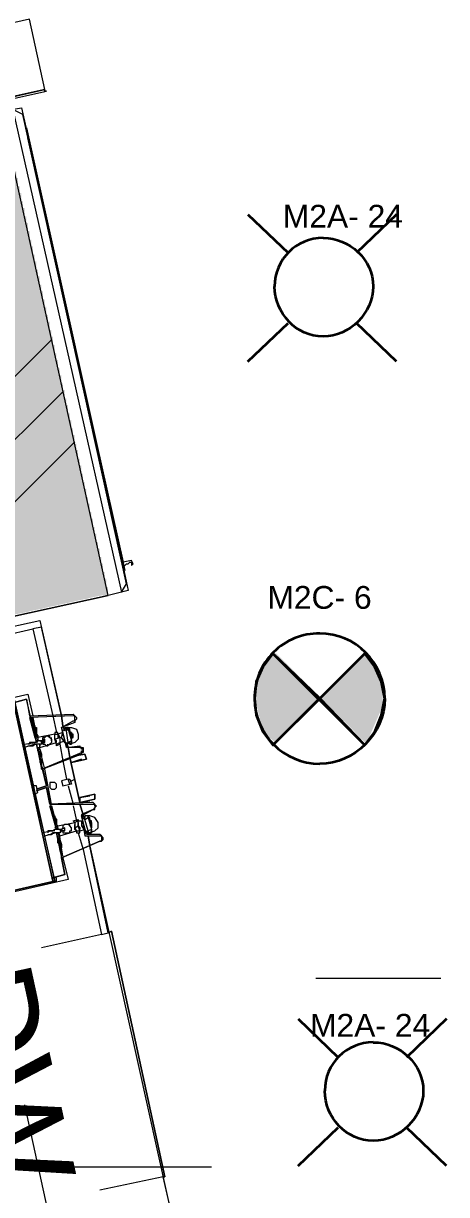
# Model space of a CAD drawing. Header units: millimetres. Extents: x 0.7 to 36.3, y 0.7 to 47.9.
# Drawn here: x 26.743 to 27.165, y 12.412 to 13.58 of the extents above; entities that cross this region are included whole.
import ezdxf

# ---------------------------------------------------------------- set-up
doc = ezdxf.new("R2010")
doc.units = ezdxf.units.MM
doc.header["$LTSCALE"] = 0.007
doc.layers.add('PDF2_Geometry', color=7, linetype='Continuous')
doc.layers.add('PDF_Text', color=7, linetype='Continuous')
for name, color, linetype, true_color in [('PDF2_Solid Fills', 7, 'Continuous', 0x7f7f7f), ('PDF_Geometry', 7, 'Continuous', 0x777777), ('PDF_Solid Fills', 7, 'Continuous', 0xffffff)]:
    doc.layers.add(name, color=color, linetype=linetype, true_color=true_color)
doc.styles.add('PDF Arial', font='arial.ttf')

msp = doc.modelspace()

# ---------------------------------------------------------------- hatches: boundary and pattern name
at = {"layer": 'PDF2_Solid Fills', "transparency": 33554559}
for points in [[(27.0386, 12.9083), (26.9952, 12.9516), (26.9919, 12.9516), (26.9752, 12.925), (26.9736, 12.9083), (26.9819, 12.8733), (26.9936, 12.8633)], [(27.1002, 12.9283), (27.0852, 12.9516), (27.0819, 12.9516), (27.0386, 12.9083), (27.0852, 12.8616), (27.1019, 12.9)]]:
    msp.add_hatch(color=256, dxfattribs=at).paths.add_polyline_path(points)
at = {"layer": 'PDF_Solid Fills', "transparency": 33554559}
msp.add_hatch(color=256, dxfattribs=at).paths.add_polyline_path([(26.8206, 13.0095), (26.8272, 13.0095), (26.8272, 13.0178), (26.8256, 13.0178), (26.8256, 13.0261), (26.8239, 13.0261), (26.8239, 13.0328), (26.8222, 13.0328), (26.8222, 13.0411), (26.8206, 13.0411), (26.8206, 13.0478), (26.8189, 13.0478), (26.8189, 13.0561), (26.8172, 13.0561), (26.8172, 13.0628), (26.8156, 13.0628), (26.8156, 13.0711), (26.8139, 13.0711), (26.8139, 13.0778), (26.8122, 13.0778), (26.8122, 13.0861), (26.8106, 13.0861), (26.8106, 13.0928), (26.8089, 13.0928), (26.8089, 13.1011), (26.8072, 13.1011), (26.8072, 13.1078), (26.8056, 13.1078), (26.8056, 13.1161), (26.8039, 13.1161), (26.8039, 13.1228), (26.8022, 13.1228), (26.8022, 13.1311), (26.8006, 13.1311), (26.8006, 13.1395), (26.7989, 13.1395), (26.7989, 13.1461), (26.7972, 13.1461), (26.7972, 13.1545), (26.7956, 13.1545), (26.7956, 13.1611), (26.7939, 13.1611), (26.7939, 13.1695), (26.7922, 13.1695), (26.7922, 13.1761), (26.7906, 13.1761), (26.7906, 13.1845), (26.7889, 13.1845), (26.7889, 13.1911), (26.7872, 13.1911), (26.7872, 13.1995), (26.7856, 13.1995), (26.7856, 13.2061), (26.7839, 13.2061), (26.7839, 13.2145), (26.7822, 13.2145), (26.7822, 13.2211), (26.7806, 13.2211), (26.7806, 13.2295), (26.7789, 13.2295), (26.7789, 13.2361), (26.7772, 13.2361), (26.7772, 13.2445), (26.7756, 13.2445), (26.7756, 13.2511), (26.7739, 13.2511), (26.7739, 13.2595), (26.7722, 13.2595), (26.7722, 13.2678), (26.7706, 13.2678), (26.7706, 13.2745), (26.7689, 13.2745), (26.7689, 13.2828), (26.7672, 13.2828), (26.7672, 13.2895), (26.7656, 13.2895), (26.7656, 13.2978), (26.7639, 13.2978), (26.7639, 13.3045), (26.7622, 13.3045), (26.7622, 13.3128), (26.7606, 13.3128), (26.7606, 13.3195), (26.7589, 13.3195), (26.7589, 13.3278), (26.7572, 13.3278), (26.7572, 13.3345), (26.7556, 13.3345), (26.7556, 13.3428), (26.7539, 13.3428), (26.7539, 13.3495), (26.7522, 13.3495), (26.7522, 13.3578), (26.7506, 13.3578), (26.7506, 13.3645), (26.7489, 13.3645), (26.7489, 13.3728), (26.7472, 13.3728), (26.7472, 13.3811), (26.7456, 13.3811), (26.7456, 13.3878), (26.7439, 13.3878), (26.7439, 13.3961), (26.7422, 13.3961), (26.7422, 13.4028), (26.7406, 13.4028), (26.7406, 13.4111), (26.7389, 13.4111), (26.7389, 13.4178), (26.7372, 13.4178), (26.7372, 13.4261), (26.7356, 13.4261), (26.7356, 13.4328), (26.7339, 13.4328), (26.7339, 13.4411), (26.7322, 13.4411), (26.7322, 13.4478), (26.7306, 13.4478), (26.7306, 13.4561), (26.7289, 13.4561), (26.7289, 13.4628), (26.7272, 13.4628), (26.7272, 13.4711), (26.7256, 13.4711), (26.7256, 13.4778), (26.7239, 13.4778), (26.7239, 13.4861), (26.7222, 13.4861), (26.7222, 13.4928), (26.7139, 13.4928), (26.7072, 13.4911), (26.6989, 13.4895), (26.6922, 13.4878), (26.6839, 13.4861), (26.6706, 13.4828), (26.6622, 13.4811), (26.6556, 13.4795), (26.6472, 13.4778), (26.6406, 13.4761), (26.6322, 13.4745), (26.6189, 13.4711), (26.6106, 13.4695), (26.6039, 13.4678), (26.5956, 13.4661), (26.5889, 13.4645), (26.5806, 13.4628), (26.5673, 13.4595), (26.5589, 13.4578), (26.5523, 13.4561), (26.5439, 13.4545), (26.5373, 13.4528), (26.5289, 13.4511), (26.5156, 13.4478), (26.5073, 13.4461), (26.5006, 13.4445), (26.4923, 13.4428), (26.4856, 13.4411), (26.4773, 13.4395), (26.4639, 13.4361), (26.4556, 13.4345), (26.4489, 13.4328), (26.4406, 13.4311), (26.4339, 13.4295), (26.4256, 13.4278), (26.4273, 13.4261), (26.4273, 13.4195), (26.4289, 13.4195), (26.4289, 13.4111), (26.4306, 13.4111), (26.4306, 13.4045), (26.4323, 13.4045), (26.4323, 13.3961), (26.4339, 13.3961), (26.4339, 13.3895), (26.4356, 13.3895), (26.4356, 13.3811), (26.4373, 13.3811), (26.4373, 13.3745), (26.4389, 13.3745), (26.4389, 13.3661), (26.4406, 13.3661), (26.4406, 13.3595), (26.4423, 13.3595), (26.4423, 13.3511), (26.4439, 13.3511), (26.4439, 13.3445), (26.4456, 13.3445), (26.4456, 13.3361), (26.4473, 13.3361), (26.4473, 13.3295), (26.4489, 13.3295), (26.4489, 13.3211), (26.4506, 13.3211), (26.4506, 13.3145), (26.4523, 13.3145), (26.4523, 13.3061), (26.4539, 13.3061), (26.4539, 13.2995), (26.4556, 13.2995), (26.4556, 13.2911), (26.4573, 13.2911), (26.4573, 13.2845), (26.4589, 13.2845), (26.4589, 13.2761), (26.4606, 13.2761), (26.4606, 13.2695), (26.4623, 13.2695), (26.4623, 13.2611), (26.4639, 13.2611), (26.4639, 13.2545), (26.4656, 13.2545), (26.4656, 13.2461), (26.4673, 13.2461), (26.4673, 13.2395), (26.4689, 13.2395), (26.4689, 13.2311), (26.4706, 13.2311), (26.4706, 13.2245), (26.4723, 13.2245), (26.4723, 13.2161), (26.4739, 13.2161), (26.4739, 13.2095), (26.4756, 13.2095), (26.4756, 13.2011), (26.4773, 13.2011), (26.4773, 13.1945), (26.4789, 13.1945), (26.4789, 13.1861), (26.4806, 13.1861), (26.4806, 13.1795), (26.4823, 13.1795), (26.4823, 13.1711), (26.4839, 13.1711), (26.4839, 13.1645), (26.4856, 13.1645), (26.4856, 13.1561), (26.4873, 13.1561), (26.4873, 13.1495), (26.4889, 13.1495), (26.4889, 13.1411), (26.4906, 13.1411), (26.4906, 13.1345), (26.4923, 13.1345), (26.4923, 13.1261), (26.4939, 13.1261), (26.4939, 13.1195), (26.4956, 13.1195), (26.4956, 13.1111), (26.4973, 13.1111), (26.4973, 13.1045), (26.4989, 13.1045), (26.4989, 13.0961), (26.5006, 13.0961), (26.5006, 13.0895), (26.5023, 13.0895), (26.5023, 13.0811), (26.5039, 13.0811), (26.5039, 13.0745), (26.5056, 13.0745), (26.5056, 13.0661), (26.5073, 13.0661), (26.5073, 13.0595), (26.5089, 13.0595), (26.5089, 13.0511), (26.5106, 13.0511), (26.5106, 13.0445), (26.5123, 13.0445), (26.5123, 13.0361), (26.5139, 13.0361), (26.5139, 13.0295), (26.5156, 13.0295), (26.5156, 13.0211), (26.5173, 13.0211), (26.5173, 13.0145), (26.5189, 13.0145), (26.5189, 13.0061), (26.5206, 13.0061), (26.5206, 12.9995), (26.5223, 12.9995), (26.5223, 12.9911), (26.5239, 12.9911), (26.5239, 12.9828), (26.5256, 12.9828), (26.5256, 12.9761), (26.5273, 12.9761), (26.5273, 12.9678), (26.5289, 12.9678), (26.5289, 12.9611), (26.5306, 12.9611), (26.5306, 12.9528), (26.5323, 12.9528), (26.5323, 12.9461), (26.5489, 12.9495), (26.5556, 12.9511), (26.5639, 12.9528), (26.5706, 12.9545), (26.5789, 12.9561), (26.5856, 12.9578), (26.5939, 12.9595), (26.6006, 12.9611), (26.6089, 12.9628), (26.6156, 12.9645), (26.6239, 12.9661), (26.6306, 12.9678), (26.6472, 12.9711), (26.6539, 12.9728), (26.6622, 12.9745), (26.6689, 12.9761), (26.6772, 12.9778), (26.6839, 12.9795), (26.6922, 12.9811), (26.6989, 12.9828), (26.7072, 12.9845), (26.7139, 12.9861), (26.7222, 12.9878), (26.7289, 12.9895), (26.7456, 12.9928), (26.7522, 12.9945), (26.7606, 12.9961), (26.7672, 12.9978), (26.7756, 12.9995), (26.7822, 13.0011), (26.7906, 13.0028), (26.7972, 13.0045), (26.8056, 13.0061), (26.8122, 13.0078)])

# ---------------------------------------------------------------- linework, layer by layer
at = {"layer": 'PDF2_Geometry', "lineweight": 35}
msp.add_lwpolyline([(27.1036, 12.9066, 0.413494), (27.0386, 12.9716, 0.423077), (26.9736, 12.9066, 0.413494), (27.0386, 12.8416)], format="xyb", dxfattribs=at)
for points in [[(27.0386, 12.9066), (26.9919, 12.9516), (26.9819, 12.9383), (26.9752, 12.9233), (26.9736, 12.9066), (26.9752, 12.89), (26.9819, 12.8733), (26.9919, 12.86)], [(27.0386, 12.9066), (27.0836, 12.86), (27.0936, 12.8733), (27.1002, 12.89), (27.1036, 12.9066), (27.1002, 12.9233), (27.0936, 12.9383), (27.0836, 12.9516)]]:
    msp.add_lwpolyline(points, close=True, dxfattribs=at)
for points in [[(27.0836, 12.86), (26.9919, 12.9516)], [(26.9919, 12.86), (27.0836, 12.9516)]]:
    msp.add_lwpolyline(points, dxfattribs=at)
msp.add_open_spline([(27.1036, 12.9066), (27.1036, 12.8716), (27.0736, 12.8416), (27.0386, 12.8416)], degree=3, dxfattribs=at)
at = {"layer": 'PDF_Geometry', "lineweight": 18}
msp.add_lwpolyline([(25.174, 13.4061), (25.1823, 13.3745), (25.469, 13.4378), (25.8606, 13.5244), (26.0589, 12.6378), (26.0173, 12.6295), (26.0289, 12.5812), (26.0689, 12.5895), (26.1789, 12.0962), (26.2273, 12.1062), (26.1173, 12.6012), (26.5139, 12.6895), (26.7322, 11.7045), (26.7856, 11.7162), (26.5606, 12.7245), (26.4023, 13.4345), (26.7639, 13.5145), (26.7489, 13.5844), (26.3873, 13.5028), (26.2039, 14.3344)], dxfattribs=at)
at = {"layer": 'PDF_Geometry', "lineweight": 9}
for points in [[(26.5139, 12.9378), (26.4023, 13.4345), (26.4039, 13.4328), (26.7639, 13.5145), (26.4023, 13.4345)], [(26.5473, 12.8395), (26.5389, 12.8378), (26.4056, 13.4328), (26.7656, 13.5128), (26.7639, 13.5128), (26.7639, 13.5145), (26.4039, 13.4345)], [(26.7639, 13.5145), (26.7639, 13.5145)], [(26.8422, 13.0378), (26.8472, 13.0145), (26.8272, 13.0095), (26.5323, 12.9445), (26.4256, 13.4261), (26.7206, 13.4928), (26.7406, 13.4961), (26.8422, 13.0428)], [(26.8406, 13.0128), (26.8272, 13.0095), (26.7206, 13.4928), (26.7322, 13.4945), (26.8406, 13.0128), (26.8456, 13.0211), (26.7422, 13.4895), (26.7322, 13.4945)], [(26.7456, 13.4761), (26.8439, 13.0345)], [(26.7939, 13.2561), (26.8406, 13.0445), (26.7472, 13.4661), (26.8406, 13.0445), (26.7472, 13.4661)], [(26.7922, 13.2628), (26.8422, 13.0361)], [(26.5456, 12.8645), (26.5306, 12.9345), (26.7589, 12.9845), (26.7806, 12.8895), (26.7822, 12.8795), (26.7839, 12.8745), (26.7822, 12.8795), (26.7806, 12.8895), (26.7606, 12.9778), (26.7522, 12.9761)], [(26.6939, 12.9628), (26.7522, 12.9761), (26.7722, 12.8895), (26.7756, 12.8728)], [(26.5589, 12.7911), (26.5573, 12.7961), (26.5473, 12.8411), (26.5423, 12.8645), (26.6439, 12.8878), (26.7472, 12.9111), (26.7522, 12.8895)], [(26.7522, 12.8195), (26.7339, 12.9061), (26.7339, 12.9078)], [(26.7506, 12.8878), (26.7556, 12.8628), (26.7456, 12.9061), (26.7339, 12.9028), (26.7456, 12.9061), (26.7489, 12.8895), (26.7922, 12.8911), (26.7939, 12.8895), (26.7956, 12.8878), (26.7956, 12.8861), (26.7939, 12.8845), (26.7939, 12.8828), (26.7806, 12.8778), (26.7856, 12.8578), (26.7989, 12.8595), (26.7989, 12.8578), (26.8006, 12.8578), (26.8022, 12.8578), (26.8022, 12.8561), (26.8022, 12.8545), (26.8022, 12.8528), (26.8006, 12.8528), (26.8006, 12.8511), (26.7622, 12.8361), (26.7656, 12.8195), (26.7556, 12.8161), (26.7656, 12.8195), (26.7556, 12.8611), (26.7606, 12.8361), (26.7606, 12.8378), (26.7606, 12.8361), (26.8006, 12.8528), (26.8006, 12.8545), (26.8022, 12.8545), (26.8022, 12.8561), (26.8006, 12.8561), (26.8006, 12.8578), (26.7989, 12.8578), (26.7856, 12.8578), (26.7806, 12.8778), (26.7922, 12.8845), (26.7939, 12.8845), (26.7939, 12.8861), (26.7939, 12.8878), (26.7939, 12.8895), (26.7922, 12.8895), (26.7489, 12.8878), (26.7539, 12.8678), (26.7572, 12.8695), (26.7572, 12.8678), (26.7539, 12.8661)], [(26.7522, 12.8878), (26.7556, 12.8695), (26.7556, 12.8711), (26.7539, 12.8761), (26.7539, 12.8778), (26.7539, 12.8795), (26.7539, 12.8778), (26.7556, 12.8778), (26.7556, 12.8761), (26.7556, 12.8711), (26.7572, 12.8695), (26.7572, 12.8678)], [(26.7539, 12.8795), (26.7539, 12.8795)], [(26.7539, 12.8795), (26.7539, 12.8795)], [(26.7822, 12.8745), (26.7856, 12.8778), (26.7906, 12.8778), (26.7956, 12.8761), (26.7972, 12.8711), (26.7972, 12.8661), (26.7939, 12.8628), (26.7889, 12.8611), (26.7839, 12.8628), (26.7806, 12.8678), (26.7822, 12.8728), (26.7772, 12.8711), (26.7772, 12.8695), (26.7772, 12.8678), (26.7789, 12.8678), (26.7789, 12.8661), (26.7789, 12.8645)], [(26.7889, 12.8628), (26.7889, 12.8611), (26.7872, 12.8628), (26.7856, 12.8745), (26.7856, 12.8761), (26.7839, 12.8761), (26.7839, 12.8778), (26.7856, 12.8778), (26.7856, 12.8761)], [(26.7872, 12.8778), (26.7856, 12.8778)], [(26.7906, 12.8728), (26.7889, 12.8711), (26.7906, 12.8711), (26.7906, 12.8728), (26.7889, 12.8728), (26.7889, 12.8745), (26.7889, 12.8761), (26.7872, 12.8761), (26.7872, 12.8778), (26.7872, 12.8761), (26.7906, 12.8645), (26.7906, 12.8628), (26.7906, 12.8611), (26.7906, 12.8628), (26.7906, 12.8645), (26.7906, 12.8661), (26.7906, 12.8678), (26.7906, 12.8695)], [(26.7639, 12.8628), (26.7639, 12.8661), (26.7606, 12.8645), (26.7589, 12.8645), (26.7572, 12.8645), (26.7556, 12.8628), (26.7539, 12.8628), (26.7522, 12.8628), (26.7539, 12.8628), (26.7522, 12.8628), (26.7506, 12.8628), (26.7522, 12.8628)], [(26.7556, 12.8711), (26.7556, 12.8711)], [(26.7772, 12.8711), (26.7772, 12.8728), (26.7739, 12.8728), (26.7739, 12.8711), (26.7572, 12.8678), (26.7572, 12.8645), (26.7572, 12.8661)], [(26.7572, 12.8578), (26.7589, 12.8578), (26.7756, 12.8628), (26.7756, 12.8645), (26.7739, 12.8661), (26.7739, 12.8678), (26.7739, 12.8695)], [(26.7622, 12.8645), (26.7622, 12.8661), (26.7622, 12.8678), (26.7639, 12.8678), (26.7656, 12.8695), (26.7672, 12.8695), (26.7689, 12.8678), (26.7706, 12.8661), (26.7706, 12.8645), (26.7706, 12.8628), (26.7689, 12.8611), (26.7672, 12.8595), (26.7672, 12.8611)], [(26.7689, 12.8678), (26.7689, 12.8695), (26.7672, 12.8695), (26.7656, 12.8695), (26.7639, 12.8678), (26.7622, 12.8678), (26.7622, 12.8661)], [(26.7706, 12.8645), (26.7706, 12.8661), (26.7706, 12.8678)], [(26.7739, 12.8661), (26.7789, 12.8678)], [(26.7856, 12.8745), (26.7872, 12.8761)], [(26.7906, 12.8678), (26.7922, 12.8678), (26.7922, 12.8695), (26.7922, 12.8711), (26.7906, 12.8711), (26.7906, 12.8728), (26.7889, 12.8728)], [(26.7889, 12.8711), (26.7906, 12.8711)], [(26.7906, 12.8678), (26.7906, 12.8678)], [(26.7472, 12.8595), (26.7489, 12.8595), (26.7506, 12.8595), (26.7522, 12.8595), (26.7506, 12.8595), (26.7522, 12.8595), (26.7539, 12.8611), (26.7439, 12.8578), (26.7439, 12.8611), (26.7539, 12.8628)], [(26.7439, 12.8578), (26.7439, 12.8611)], [(26.7506, 12.8628), (26.7489, 12.8628), (26.7489, 12.8611), (26.7472, 12.8611)], [(26.7522, 12.8595), (26.7539, 12.8611), (26.7522, 12.8595)], [(26.7522, 12.8611), (26.7539, 12.8611), (26.7556, 12.8611)], [(26.7606, 12.8611), (26.7622, 12.8628), (26.7639, 12.8628), (26.7622, 12.8628), (26.7606, 12.8628), (26.7606, 12.8611), (26.7589, 12.8611), (26.7572, 12.8611), (26.7556, 12.8611), (26.7539, 12.8611)], [(26.7606, 12.8395), (26.7606, 12.8411), (26.7606, 12.8428), (26.7606, 12.8445), (26.7589, 12.8478), (26.7589, 12.8495), (26.7589, 12.8511), (26.7589, 12.8528), (26.7572, 12.8545), (26.7572, 12.8561), (26.7589, 12.8561), (26.7589, 12.8578), (26.7589, 12.8611), (26.7589, 12.8595)], [(26.7606, 12.8461), (26.7606, 12.8378), (26.7606, 12.8395), (26.7606, 12.8411), (26.7606, 12.8428), (26.7606, 12.8445), (26.7589, 12.8478), (26.7589, 12.8495), (26.7589, 12.8511), (26.7589, 12.8528), (26.7572, 12.8545), (26.7572, 12.8561), (26.7589, 12.8495)], [(26.7606, 12.8628), (26.7606, 12.8645), (26.7589, 12.8645), (26.7622, 12.8645), (26.7639, 12.8645)], [(26.7706, 12.8011), (26.7639, 12.8361), (26.7589, 12.8561)], [(26.7606, 12.8628), (26.7606, 12.8628)], [(26.7622, 12.8628), (26.7622, 12.8611), (26.7639, 12.8611), (26.7656, 12.8595), (26.7672, 12.8595)], [(26.7639, 12.8611), (26.7639, 12.8611)], [(26.7756, 12.8611), (26.7789, 12.8628), (26.7839, 12.8645)], [(26.7789, 12.8611), (26.7822, 12.8445), (26.7856, 12.8261)], [(26.7989, 12.8078), (26.8089, 12.8095), (26.7989, 12.8078), (26.8139, 12.8111), (26.8139, 12.8061), (26.7989, 12.8028), (26.8089, 12.8045), (26.7989, 12.8028), (26.8139, 12.8061), (26.8139, 12.8111), (26.7989, 12.8078), (26.7989, 12.8028), (26.7889, 12.8478), (26.7872, 12.8578), (26.7856, 12.8628), (26.7872, 12.8578), (26.7889, 12.8478), (26.7989, 12.8028)], [(26.7906, 12.8645), (26.7872, 12.8628)], [(26.7889, 12.8611), (26.7906, 12.8611)], [(26.7589, 12.8478), (26.7589, 12.8461)], [(26.7589, 12.8445), (26.7589, 12.8428)], [(26.7606, 12.8478), (26.7606, 12.8478)], [(26.7606, 12.8478), (26.7606, 12.8478)], [(26.7906, 12.8428), (26.8006, 12.8461), (26.7906, 12.8428), (26.8056, 12.8461), (26.8039, 12.8511), (26.7939, 12.8495), (26.8039, 12.8511), (26.8056, 12.8461), (26.7906, 12.8428), (26.7889, 12.8478), (26.7906, 12.8478), (26.7889, 12.8478), (26.7906, 12.8478), (26.7889, 12.8478)], [(26.7606, 12.8378), (26.7606, 12.8378)], [(26.7872, 12.8261), (26.7889, 12.8261), (26.7906, 12.8211), (26.7889, 12.8211)], [(26.7872, 12.8195), (26.7922, 12.8011)], [(26.7906, 12.8245), (26.7939, 12.8261)], [(26.7539, 12.8111), (26.7739, 12.7245), (26.7722, 12.7245)], [(26.7689, 12.8011), (26.7656, 12.8178), (26.7556, 12.8145), (26.7656, 12.8178), (26.7756, 12.7761), (26.7689, 12.7995), (26.7739, 12.7811), (26.7756, 12.7811), (26.7772, 12.7795), (26.7739, 12.7778)], [(26.7706, 12.7995), (26.7756, 12.7811), (26.7739, 12.7861), (26.7739, 12.7878), (26.7739, 12.7895), (26.7739, 12.7878), (26.7756, 12.7861), (26.7756, 12.7811), (26.7772, 12.7795)], [(26.7922, 12.7995), (26.7956, 12.7845)], [(26.7739, 12.7895), (26.7739, 12.7895)], [(26.7739, 12.7895), (26.7739, 12.7895)], [(26.7772, 12.7778), (26.7772, 12.7761), (26.7772, 12.7795), (26.7939, 12.7828), (26.7939, 12.7778), (26.7956, 12.7745), (26.7956, 12.7728), (26.7989, 12.7728), (26.7989, 12.7745), (26.7972, 12.7795), (26.7972, 12.7845), (26.8006, 12.7845), (26.8006, 12.7795), (26.8039, 12.7745), (26.8072, 12.7728), (26.8139, 12.7745), (26.8172, 12.7778), (26.8172, 12.7828), (26.8139, 12.7878), (26.8089, 12.7895), (26.8039, 12.7895), (26.8022, 12.7861)], [(26.8072, 12.7895), (26.8039, 12.7895)], [(26.8106, 12.7761), (26.8072, 12.7745), (26.8039, 12.7861), (26.8039, 12.7878), (26.8039, 12.7895), (26.8039, 12.7878)], [(26.8039, 12.7861), (26.8072, 12.7878)], [(26.8089, 12.7828), (26.8106, 12.7845), (26.8089, 12.7845), (26.8089, 12.7861), (26.8089, 12.7878), (26.8072, 12.7878), (26.8072, 12.7895), (26.8072, 12.7878), (26.8106, 12.7761), (26.8106, 12.7745), (26.8106, 12.7728), (26.8106, 12.7745), (26.8106, 12.7761), (26.8106, 12.7778), (26.8106, 12.7795), (26.8089, 12.7795)], [(26.8089, 12.7845), (26.8089, 12.7845)], [(26.8106, 12.7795), (26.8106, 12.7811), (26.8106, 12.7828), (26.8106, 12.7845), (26.8089, 12.7845)], [(26.7972, 12.7728), (26.8022, 12.7561), (26.8206, 12.6712), (26.7606, 12.6578)], [(26.7839, 12.7745), (26.7839, 12.7778), (26.7806, 12.7761), (26.7789, 12.7761), (26.7772, 12.7761), (26.7739, 12.7761), (26.7722, 12.7745), (26.7622, 12.7728)], [(26.7639, 12.7695), (26.7739, 12.7728), (26.7722, 12.7728), (26.7739, 12.7728), (26.7722, 12.7728), (26.7706, 12.7711), (26.7722, 12.7728)], [(26.7739, 12.7745), (26.7722, 12.7745), (26.7706, 12.7745), (26.7722, 12.7745), (26.7706, 12.7745), (26.7689, 12.7745), (26.7672, 12.7745), (26.7672, 12.7728)], [(26.7789, 12.7745), (26.7822, 12.7745), (26.7839, 12.7745), (26.7806, 12.7745), (26.7789, 12.7728), (26.7772, 12.7728), (26.7756, 12.7728), (26.7739, 12.7728)], [(26.7756, 12.7695), (26.7789, 12.7695), (26.7956, 12.7745), (26.7939, 12.7761), (26.7939, 12.7778), (26.7939, 12.7795), (26.7939, 12.7811)], [(26.7756, 12.7811), (26.7756, 12.7811)], [(26.7806, 12.7495), (26.7806, 12.7511), (26.7806, 12.7528), (26.7806, 12.7545), (26.7789, 12.7578), (26.7789, 12.7595), (26.7789, 12.7611), (26.7772, 12.7628), (26.7772, 12.7661), (26.7772, 12.7678), (26.7789, 12.7678), (26.7789, 12.7695), (26.7772, 12.7728), (26.7789, 12.7711)], [(26.7906, 12.7761), (26.7906, 12.7778), (26.7889, 12.7795), (26.7872, 12.7811), (26.7856, 12.7811), (26.7839, 12.7811), (26.7822, 12.7795), (26.7822, 12.7778), (26.7806, 12.7761), (26.7789, 12.7761)], [(26.7806, 12.7761), (26.7789, 12.7761), (26.7806, 12.7761)], [(26.7806, 12.7745), (26.7789, 12.7745), (26.7806, 12.7745)], [(26.7822, 12.7745), (26.7822, 12.7728), (26.7839, 12.7728), (26.7856, 12.7728), (26.7872, 12.7728), (26.7889, 12.7728), (26.7889, 12.7745), (26.7906, 12.7745), (26.7906, 12.7761), (26.7906, 12.7778), (26.7889, 12.7795), (26.7889, 12.7811), (26.7872, 12.7811), (26.7856, 12.7811), (26.7839, 12.7811), (26.7822, 12.7795), (26.7822, 12.7778), (26.7806, 12.7761)], [(26.7822, 12.7728), (26.7839, 12.7728)], [(26.7872, 12.7728), (26.7872, 12.7728)], [(26.7939, 12.7778), (26.7972, 12.7795)], [(26.7956, 12.7745), (26.7989, 12.7745), (26.8039, 12.7761)], [(26.7972, 12.7828), (26.7972, 12.7811), (26.7972, 12.7795), (26.7989, 12.7778), (26.7989, 12.7761)], [(26.8072, 12.7745), (26.8072, 12.7728), (26.8072, 12.7745)], [(26.8072, 12.7728), (26.8106, 12.7728)], [(26.8089, 12.7828), (26.8089, 12.7828)], [(26.8106, 12.7811), (26.8089, 12.7811)], [(26.7672, 12.7711), (26.7689, 12.7711), (26.7706, 12.7711)], [(26.7789, 12.7595), (26.7789, 12.7578), (26.7806, 12.7511), (26.7806, 12.7528), (26.7806, 12.7545), (26.7789, 12.7578), (26.7789, 12.7595), (26.7789, 12.7611), (26.7772, 12.7628), (26.7772, 12.7661), (26.7772, 12.7678), (26.7789, 12.7611)], [(26.7822, 12.7495), (26.7789, 12.7678)], [(26.7789, 12.7661), (26.7789, 12.7661)], [(26.8206, 12.6712), (26.8272, 12.6728), (26.8089, 12.7595), (26.8072, 12.7695), (26.8089, 12.7595), (27.0222, 11.7979)], [(26.7789, 12.7561), (26.7789, 12.7545)], [(26.7806, 12.7578), (26.7806, 12.7578)], [(26.7806, 12.7578), (26.7806, 12.7578)], [(26.7822, 12.7478), (26.7872, 12.7261), (26.6856, 12.7028), (26.6839, 12.7045), (26.5823, 12.6812), (26.5773, 12.7045), (26.5756, 12.7045)], [(26.6956, 12.7061), (26.6972, 12.7078), (26.6989, 12.7078), (26.7722, 12.7245), (26.7739, 12.7245), (26.7756, 12.7245), (26.7756, 12.7261), (26.7756, 12.7278), (26.7739, 12.7278), (26.7722, 12.7278), (26.7739, 12.7278)], [(26.7739, 12.7245), (26.7739, 12.7245)], [(27.0347, 12.6278), (27.1597, 12.6278)], [(26.7439, 12.5012), (26.7706, 12.3778), (26.6439, 12.3495), (26.6173, 12.4728)], [(26.4306, 12.4395), (26.9306, 12.4395)], [(26.8972, 12.3645), (26.8822, 12.4295), (26.8189, 12.4162)]]:
    msp.add_lwpolyline(points, dxfattribs=at)
for points in [[(26.4256, 13.4261), (26.5323, 12.9445), (26.8272, 13.0095), (26.7206, 13.4928)], [(26.8506, 13.0395), (26.8522, 13.0411), (26.8506, 13.0445), (26.8422, 13.0428), (26.8422, 13.0378), (26.8439, 13.0395), (26.8456, 13.0411), (26.8472, 13.0411), (26.8489, 13.0428), (26.8506, 13.0428)], [(26.7789, 12.8611), (26.7756, 12.8595), (26.7756, 12.8611), (26.7739, 12.8661), (26.7739, 12.8711), (26.7772, 12.8711), (26.7789, 12.8678), (26.7789, 12.8628)], [(26.7906, 12.8695), (26.7906, 12.8678), (26.7906, 12.8661), (26.7889, 12.8728), (26.7889, 12.8745), (26.7889, 12.8728), (26.7906, 12.8728), (26.7906, 12.8711)], [(26.7622, 12.8378), (26.7606, 12.8378), (26.7606, 12.8395), (26.7606, 12.8428), (26.7606, 12.8445), (26.7589, 12.8478), (26.7589, 12.8495), (26.7589, 12.8528), (26.7572, 12.8545), (26.7572, 12.8561), (26.7572, 12.8578), (26.7572, 12.8561), (26.7572, 12.8545), (26.7589, 12.8528), (26.7589, 12.8495), (26.7589, 12.8478), (26.7606, 12.8445), (26.7606, 12.8428), (26.7606, 12.8395), (26.7606, 12.8378)], [(26.7589, 12.8561), (26.7606, 12.8511), (26.7606, 12.8495), (26.7606, 12.8478), (26.7606, 12.8495), (26.7606, 12.8511)], [(26.7989, 12.8511), (26.7939, 12.8495)], [(26.7806, 12.7478), (26.8189, 12.7645), (26.8206, 12.7645), (26.8222, 12.7661), (26.8222, 12.7678), (26.8206, 12.7695), (26.8189, 12.7711), (26.8056, 12.7711), (26.8006, 12.7895), (26.8122, 12.7961), (26.8139, 12.7961), (26.8139, 12.7978), (26.8156, 12.7995), (26.8139, 12.7995), (26.8139, 12.8011), (26.8122, 12.8028), (26.8106, 12.8028), (26.7689, 12.8011), (26.8106, 12.8011), (26.8122, 12.8011), (26.8139, 12.8011), (26.8139, 12.7995), (26.8139, 12.7978), (26.8122, 12.7961), (26.8006, 12.7911), (26.8039, 12.7695), (26.8189, 12.7695), (26.8206, 12.7695), (26.8206, 12.7678), (26.8206, 12.7661), (26.8206, 12.7645), (26.8189, 12.7645)], [(26.7989, 12.8011), (26.8022, 12.7911), (26.8022, 12.7878), (26.8022, 12.7911)], [(26.7972, 12.7861), (26.7972, 12.7845), (26.7939, 12.7828), (26.7922, 12.7845)], [(26.8106, 12.7811), (26.8106, 12.7795), (26.8106, 12.7778), (26.8089, 12.7845), (26.8089, 12.7861), (26.8089, 12.7845), (26.8089, 12.7828), (26.8106, 12.7828)], [(26.7756, 12.7728), (26.7839, 12.7311), (26.7722, 12.7278), (26.7839, 12.7311), (26.7806, 12.7478), (26.7806, 12.7495)], [(26.8056, 12.7745), (26.8072, 12.7711)], [(26.7806, 12.7495), (26.7806, 12.7511), (26.7806, 12.7528), (26.7806, 12.7545), (26.7789, 12.7561), (26.7789, 12.7595), (26.7789, 12.7611), (26.7772, 12.7645), (26.7772, 12.7661), (26.7772, 12.7678), (26.7772, 12.7695), (26.7772, 12.7678), (26.7772, 12.7661), (26.7772, 12.7645), (26.7789, 12.7611), (26.7789, 12.7595), (26.7789, 12.7561), (26.7806, 12.7545), (26.7806, 12.7528), (26.7806, 12.7511)], [(26.7806, 12.7611), (26.7789, 12.7661), (26.7789, 12.7678), (26.7789, 12.7661), (26.7806, 12.7611), (26.7806, 12.7595), (26.7806, 12.7578), (26.7806, 12.7595)], [(26.8822, 12.4295), (26.8839, 12.4295), (26.8306, 12.6745), (26.8272, 12.6728), (26.8306, 12.6745), (26.8839, 12.4295)]]:
    msp.add_lwpolyline(points, close=True, dxfattribs=at)
at = {"layer": 'PDF_Geometry', "lineweight": 35}
for points in [[(26.967, 13.3896), (27.007, 13.3513)], [(27.1153, 13.3896), (27.0753, 13.3513)], [(26.967, 13.2429), (27.007, 13.2813)], [(27.1153, 13.2429), (27.0753, 13.2813)], [(27.0171, 12.587), (27.0571, 12.5486)], [(27.1654, 12.587), (27.1254, 12.5486)], [(27.0171, 12.4403), (27.0571, 12.4786)], [(27.1654, 12.4403), (27.1254, 12.4786)]]:
    msp.add_lwpolyline(points, dxfattribs=at)
at = {"layer": 'PDF_Geometry', "color": 9, "lineweight": 9, "true_color": 0xbababa}
for points in [[(26.5173, 13.0111), (26.7706, 13.2645)], [(26.5289, 12.9611), (26.7822, 13.2128)], [(26.5873, 12.9561), (26.7939, 13.1628)]]:
    msp.add_lwpolyline(points, dxfattribs=at)
at = {"layer": 'PDF_Geometry', "lineweight": 13}
for points in [[(26.7322, 12.9061), (26.7722, 12.7245), (26.7739, 12.7245), (26.7339, 12.9061), (26.7322, 12.9061), (26.5423, 12.8645), (26.5823, 12.6812), (26.7739, 12.7245), (26.7722, 12.7245), (26.7322, 12.9061), (26.7339, 12.9061)], [(26.7522, 12.8195), (26.7539, 12.8111), (26.7572, 12.8128), (26.7556, 12.8195)], [(26.7689, 12.8195), (26.7689, 12.8178), (26.7706, 12.8161), (26.7722, 12.8161), (26.7739, 12.8161), (26.7756, 12.8178), (26.7756, 12.8195), (26.7756, 12.8211), (26.7739, 12.8228), (26.7722, 12.8228), (26.7706, 12.8228), (26.7689, 12.8228), (26.7689, 12.8211)], [(26.7872, 12.8261), (26.7806, 12.8245), (26.7822, 12.8195), (26.7889, 12.8211)]]:
    msp.add_lwpolyline(points, close=True, dxfattribs=at)
at = {"layer": 'PDF_Geometry', "lineweight": 35}
for centre in [(27.042, 13.3179), (27.0921, 12.5153)]:
    msp.add_arc(centre, 0.0484, 90.0411, 179.9589, dxfattribs=at)
for points in [[(27.042, 13.3663), (27.0686, 13.3663), (27.092, 13.3446), (27.092, 13.3179)], [(27.042, 13.2679), (27.0153, 13.2679), (26.9936, 13.2913), (26.9936, 13.3179)], [(27.092, 13.3179), (27.092, 13.2913), (27.0686, 13.2679), (27.042, 13.2679)], [(27.0921, 12.5636), (27.1187, 12.5636), (27.1421, 12.542), (27.1421, 12.5153)], [(27.0921, 12.4653), (27.0654, 12.4653), (27.0437, 12.4886), (27.0437, 12.5153)], [(27.1421, 12.5153), (27.1421, 12.4886), (27.1187, 12.4653), (27.0921, 12.4653)]]:
    msp.add_open_spline(points, degree=3, dxfattribs=at)

# ---------------------------------------------------------------- texts
at = {"layer": 'PDF_Text', "char_height": 0.02276, "attachment_point": 4, "style": 'PDF Arial'}
for s, insert in [('M2A- 24', (27.0017, 13.3879)), ('M2C- 6', (26.9863, 13.0074)), ('M2A- 24', (27.0289, 12.5806))]:
    msp.add_mtext(s, dxfattribs=dict(at, insert=insert))
at = {"layer": 'PDF_Text', "color": 8, "true_color": 0x777777, "insert": (26.7013, 12.6386), "char_height": 0.09548, "attachment_point": 4, "rotation": 282.3405, "style": 'PDF Arial'}
msp.add_mtext('DW', dxfattribs=at)

doc.saveas('drawing.dxf')
